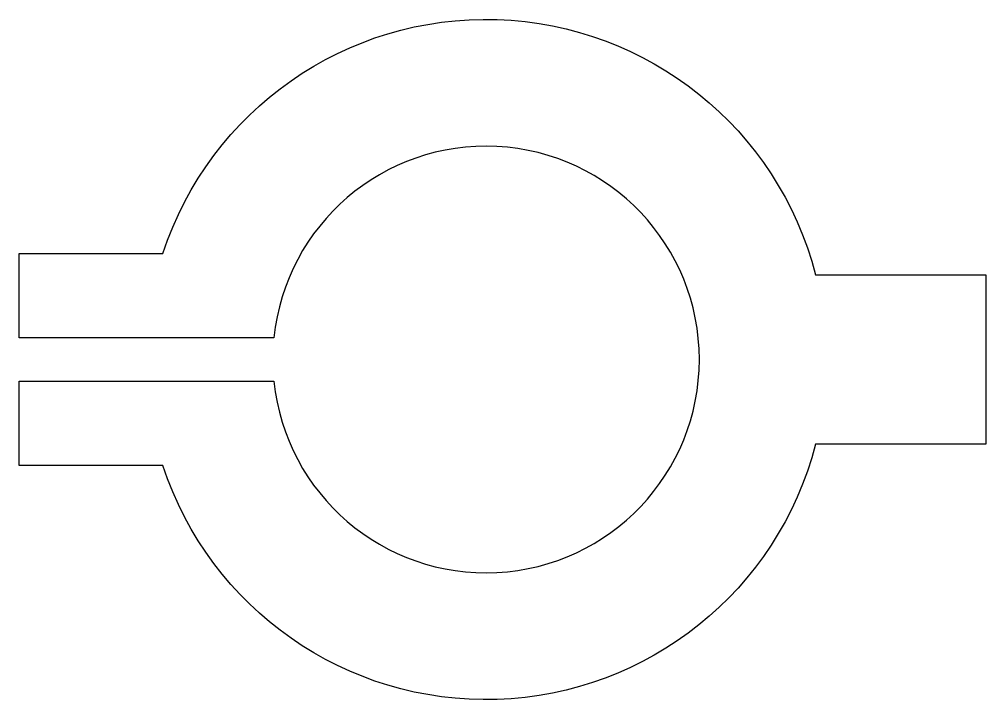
# Model space of a CAD drawing. Extents: x -110 to 117, y -80 to 80.
import ezdxf

# ---------------------------------------------------------------- set-up
doc = ezdxf.new("R2010")
doc.units = 0
doc.layers.get('0').update_dxf_attribs({"linetype": 'CONTINUOUS'})

msp = doc.modelspace()

# ---------------------------------------------------------------- linework, layer by layer
msp.add_lwpolyline([(77.38, -19.9, -0.749594), (-75.92, -24.9), (-109.65, -24.9), (-109.65, -5.1), (-49.84, -5.1, 19.596028), (-49.84, 5.1), (-109.65, 5.1), (-109.65, 24.9), (-75.92, 24.9, -0.749594), (77.38, 19.9), (117.36, 19.9), (117.36, -19.9)], format="xyb", close=True)

doc.saveas('drawing.dxf')
